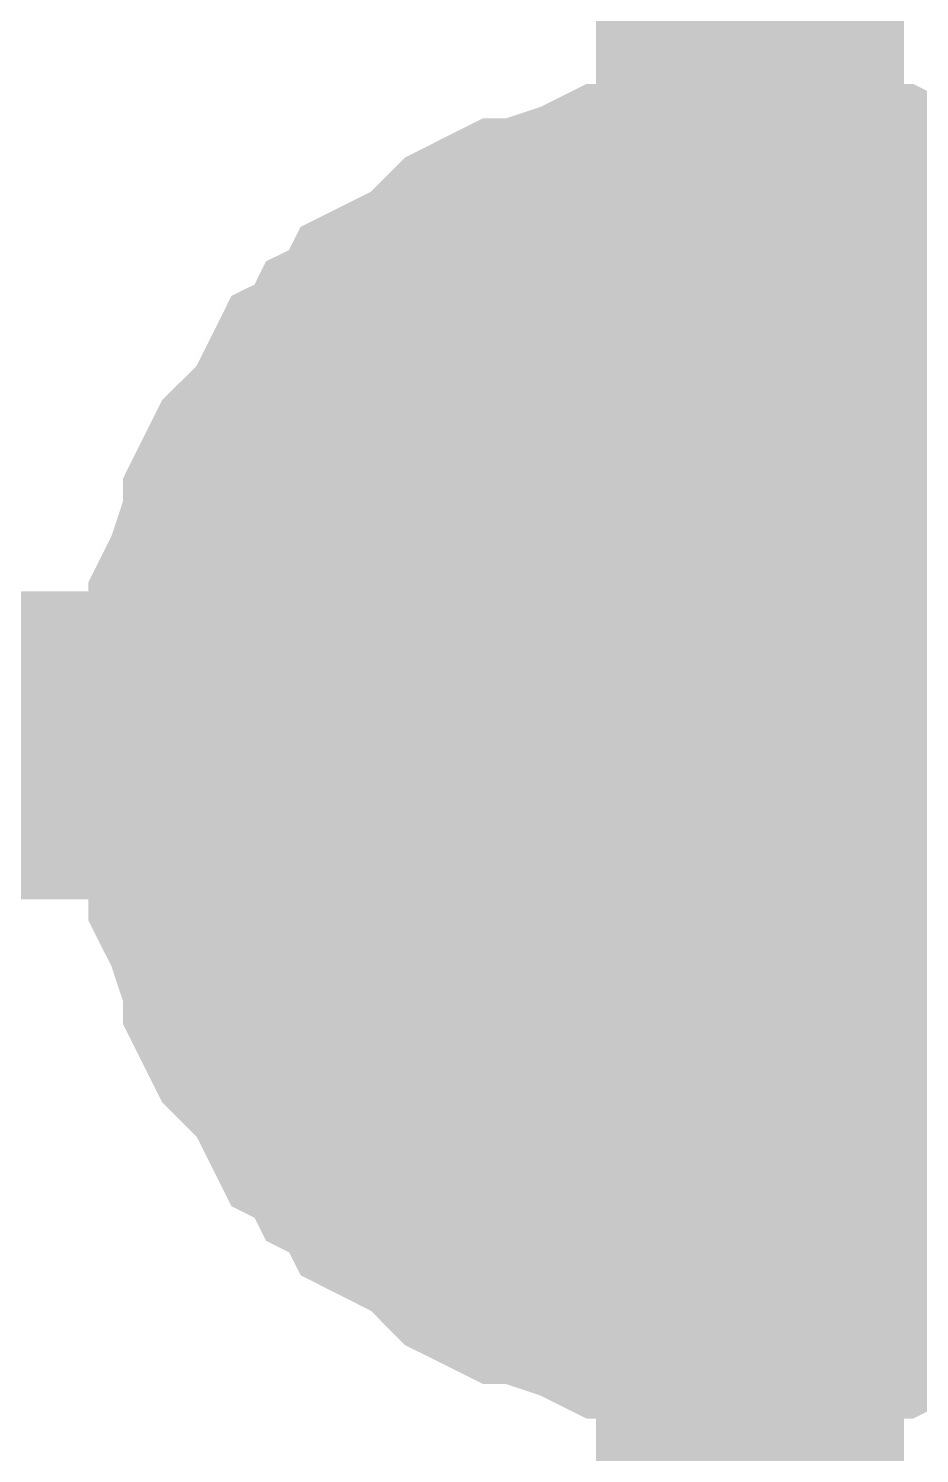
# Model space of a CAD drawing. Header units: millimetres. Extents: x 0 to 394, y 0 to 282.
# Drawn here: x 29.306 to 30.173, y 189.304 to 190.691 of the extents above; entities that cross this region are included whole.
import ezdxf

# ---------------------------------------------------------------- set-up
doc = ezdxf.new("R2010")
doc.units = ezdxf.units.MM
doc.layers.add('Sheet', color=255, linetype='Continuous')

msp = doc.modelspace()

# ---------------------------------------------------------------- linework, layer by layer
at = {"layer": 'Sheet'}
for points, const_width in [([(30.0082, 189.9928), (30.0082, 192.531)], 0.2997), ([(29.5028, 189.9928), (29.5028, 190.0153), (29.5028, 190.0489), (29.514, 190.0714), (29.514, 190.0939), (29.514, 190.1163), (29.5253, 190.1388), (29.5365, 190.1725), (29.5477, 190.1949), (29.5477, 190.2174), (29.5589, 190.2399), (29.5702, 190.2511), (29.5926, 190.2736), (29.6039, 190.296), (29.6151, 190.3185), (29.6376, 190.3297), (29.6488, 190.3522), (29.6713, 190.3634), (29.6825, 190.3859), (29.7049, 190.3971), (29.7274, 190.4083), (29.7499, 190.4308), (29.7611, 190.442), (29.7836, 190.4533), (29.806, 190.4533), (29.8285, 190.4645), (29.8622, 190.4757), (29.8846, 190.4869), (29.9071, 190.4869), (29.9296, 190.4869), (29.952, 190.4982), (29.9857, 190.4982), (30.0082, 190.4982)], 0.2997), ([(29.5028, 189.9928), (29.5028, 190.0153), (29.5028, 190.0489), (29.514, 190.0714), (29.514, 190.0939), (29.514, 190.1163), (29.5253, 190.1388), (29.5365, 190.1725), (29.5477, 190.1949), (29.5477, 190.2174), (29.5589, 190.2399), (29.5702, 190.2511), (29.5926, 190.2736), (29.6039, 190.296), (29.6151, 190.3185), (29.6376, 190.3297), (29.6488, 190.3522), (29.6713, 190.3634), (29.6825, 190.3859), (29.7049, 190.3971), (29.7274, 190.4083), (29.7499, 190.4308), (29.7611, 190.442), (29.7836, 190.4533), (29.806, 190.4533), (29.8285, 190.4645), (29.8622, 190.4757), (29.8846, 190.4869), (29.9071, 190.4869), (29.9296, 190.4869), (29.952, 190.4982), (29.9857, 190.4982), (30.0082, 190.4982)], 0.2997), ([(29.5028, 189.9928), (29.5028, 190.0153), (29.5028, 190.0489), (29.514, 190.0714), (29.514, 190.0939), (29.514, 190.1163), (29.5253, 190.1388), (29.5365, 190.1725), (29.5477, 190.1949), (29.5477, 190.2174), (29.5589, 190.2399), (29.5702, 190.2511), (29.5926, 190.2736), (29.6039, 190.296), (29.6151, 190.3185), (29.6376, 190.3297), (29.6488, 190.3522), (29.6713, 190.3634), (29.6825, 190.3859), (29.7049, 190.3971), (29.7274, 190.4083), (29.7499, 190.4308), (29.7611, 190.442), (29.7836, 190.4533), (29.806, 190.4533), (29.8285, 190.4645), (29.8622, 190.4757), (29.8846, 190.4869), (29.9071, 190.4869), (29.9296, 190.4869), (29.952, 190.4982), (29.9857, 190.4982), (30.0082, 190.4982)], 0.2997), ([(29.5028, 189.9816), (29.5028, 190.004), (29.5028, 190.0377), (29.514, 190.0602), (29.514, 190.0826), (29.514, 190.1051), (29.5253, 190.1388), (29.5365, 190.1613), (29.5477, 190.1837), (29.5477, 190.2062), (29.5589, 190.2286), (29.5702, 190.2511), (29.5926, 190.2736), (29.6039, 190.2848), (29.6151, 190.3073), (29.6376, 190.3297), (29.6488, 190.3409), (29.6713, 190.3634), (29.6825, 190.3746), (29.7049, 190.3971), (29.7274, 190.4083), (29.7499, 190.4196), (29.7611, 190.4308), (29.7836, 190.442), (29.806, 190.4533), (29.8285, 190.4645), (29.8622, 190.4757), (29.8846, 190.4869), (29.9071, 190.4869), (29.9296, 190.4869), (29.952, 190.4982), (29.9857, 190.4982), (30.0082, 190.4982)], 0.2997), ([(29.5028, 189.9816), (29.5028, 190.004), (29.5028, 190.0377), (29.514, 190.0602), (29.514, 190.0826), (29.514, 190.1051), (29.5253, 190.1388), (29.5365, 190.1613), (29.5477, 190.1837), (29.5477, 190.2062), (29.5589, 190.2286), (29.5702, 190.2511), (29.5926, 190.2736), (29.6039, 190.2848), (29.6151, 190.3073), (29.6376, 190.3297), (29.6488, 190.3409), (29.6713, 190.3634), (29.6825, 190.3746), (29.7049, 190.3971), (29.7274, 190.4083), (29.7499, 190.4196), (29.7611, 190.4308), (29.7836, 190.442), (29.806, 190.4533), (29.8285, 190.4645), (29.8622, 190.4757), (29.8846, 190.4869), (29.9071, 190.4869), (29.9296, 190.4869), (29.952, 190.4982), (29.9857, 190.4982), (30.0082, 190.4982)], 0.2997), ([(29.5028, 189.9928), (29.5028, 190.0153), (29.5028, 190.0489), (29.514, 190.0714), (29.514, 190.0939), (29.514, 190.1163), (29.5253, 190.1388), (29.5365, 190.1725), (29.5477, 190.1949), (29.5477, 190.2174), (29.5589, 190.2399), (29.5702, 190.2511), (29.5926, 190.2736), (29.6039, 190.296), (29.6151, 190.3185), (29.6376, 190.3297), (29.6488, 190.3522), (29.6713, 190.3634), (29.6825, 190.3859), (29.7049, 190.3971), (29.7274, 190.4083), (29.7499, 190.4308), (29.7611, 190.442), (29.7836, 190.4533), (29.806, 190.4533), (29.8285, 190.4645), (29.8622, 190.4757), (29.8846, 190.4869), (29.9071, 190.4869), (29.9296, 190.4869), (29.952, 190.4982), (29.9857, 190.4982), (30.0082, 190.4982)], 0.2997), ([(29.5028, 189.9928), (29.5028, 190.0153), (29.5028, 190.0489), (29.514, 190.0714), (29.514, 190.0939), (29.514, 190.1163), (29.5253, 190.1388), (29.5365, 190.1725), (29.5477, 190.1949), (29.5477, 190.2174), (29.5589, 190.2399), (29.5702, 190.2511), (29.5926, 190.2736), (29.6039, 190.296), (29.6151, 190.3185), (29.6376, 190.3297), (29.6488, 190.3522), (29.6713, 190.3634), (29.6825, 190.3859), (29.7049, 190.3971), (29.7274, 190.4083), (29.7499, 190.4308), (29.7611, 190.442), (29.7836, 190.4533), (29.806, 190.4533), (29.8285, 190.4645), (29.8622, 190.4757), (29.8846, 190.4869), (29.9071, 190.4869), (29.9296, 190.4869), (29.952, 190.4982), (29.9857, 190.4982), (30.0082, 190.4982)], 0.2997), ([(29.5028, 189.9928), (29.5028, 190.0153), (29.5028, 190.0489), (29.514, 190.0714), (29.514, 190.0939), (29.514, 190.1163), (29.5253, 190.1388), (29.5365, 190.1725), (29.5477, 190.1949), (29.5477, 190.2174), (29.5589, 190.2399), (29.5702, 190.2511), (29.5926, 190.2736), (29.6039, 190.296), (29.6151, 190.3185), (29.6376, 190.3297), (29.6488, 190.3522), (29.6713, 190.3634), (29.6825, 190.3859), (29.7049, 190.3971), (29.7274, 190.4083), (29.7499, 190.4308), (29.7611, 190.442), (29.7836, 190.4533), (29.806, 190.4533), (29.8285, 190.4645), (29.8622, 190.4757), (29.8846, 190.4869), (29.9071, 190.4869), (29.9296, 190.4869), (29.952, 190.4982), (29.9857, 190.4982), (30.0082, 190.4982)], 0.2997), ([(29.5028, 189.9816), (29.5028, 190.004), (29.5028, 190.0377), (29.514, 190.0602), (29.514, 190.0826), (29.514, 190.1051), (29.5253, 190.1388), (29.5365, 190.1613), (29.5477, 190.1837), (29.5477, 190.2062), (29.5589, 190.2286), (29.5702, 190.2511), (29.5926, 190.2736), (29.6039, 190.2848), (29.6151, 190.3073), (29.6376, 190.3297), (29.6488, 190.3409), (29.6713, 190.3634), (29.6825, 190.3746), (29.7049, 190.3971), (29.7274, 190.4083), (29.7499, 190.4196), (29.7611, 190.4308), (29.7836, 190.442), (29.806, 190.4533), (29.8285, 190.4645), (29.8622, 190.4757), (29.8846, 190.4869), (29.9071, 190.4869), (29.9296, 190.4869), (29.952, 190.4982), (29.9857, 190.4982), (30.0082, 190.4982)], 0.2997), ([(29.5028, 189.9816), (29.5028, 190.004), (29.5028, 190.0377), (29.514, 190.0602), (29.514, 190.0826), (29.514, 190.1051), (29.5253, 190.1388), (29.5365, 190.1613), (29.5477, 190.1837), (29.5477, 190.2062), (29.5589, 190.2286), (29.5702, 190.2511), (29.5926, 190.2736), (29.6039, 190.2848), (29.6151, 190.3073), (29.6376, 190.3297), (29.6488, 190.3409), (29.6713, 190.3634), (29.6825, 190.3746), (29.7049, 190.3971), (29.7274, 190.4083), (29.7499, 190.4196), (29.7611, 190.4308), (29.7836, 190.442), (29.806, 190.4533), (29.8285, 190.4645), (29.8622, 190.4757), (29.8846, 190.4869), (29.9071, 190.4869), (29.9296, 190.4869), (29.952, 190.4982), (29.9857, 190.4982), (30.0082, 190.4982)], 0.2997), ([(30.0082, 190.4982), (30.0082, 190.4982)], 0.2997), ([(30.0082, 190.4982), (30.0306, 190.4982), (30.0643, 190.4982), (30.0868, 190.4869), (30.1092, 190.4869), (30.1317, 190.4869), (30.1542, 190.4757), (30.1879, 190.4645), (30.2103, 190.4533), (30.2328, 190.4533), (30.2552, 190.442), (30.2665, 190.4308), (30.2889, 190.4083), (30.3114, 190.3971), (30.3339, 190.3859)], 0.2997), ([(30.0082, 190.4982), (30.0082, 190.4982)], 0.2997), ([(30.0082, 190.4982), (30.0306, 190.4982), (30.0643, 190.4982), (30.0868, 190.4869), (30.1092, 190.4869), (30.1317, 190.4869), (30.1542, 190.4757), (30.1879, 190.4645), (30.2103, 190.4533), (30.2328, 190.4533), (30.2552, 190.442), (30.2665, 190.4308), (30.2889, 190.4083), (30.3114, 190.3971), (30.3339, 190.3859)], 0.2997), ([(30.0082, 190.4982), (30.0082, 190.4982)], 0.2997), ([(30.0082, 190.4982), (30.0306, 190.4982), (30.0643, 190.4982), (30.0868, 190.4869), (30.1092, 190.4869), (30.1317, 190.4869), (30.1542, 190.4757), (30.1879, 190.4645), (30.2103, 190.4533), (30.2328, 190.4533), (30.2552, 190.442), (30.2665, 190.4308), (30.2889, 190.4083), (30.3114, 190.3971), (30.3339, 190.3859)], 0.2997), ([(30.0082, 190.4982), (30.0082, 190.4982)], 0.2997), ([(30.0082, 190.4982), (30.0306, 190.4982), (30.0643, 190.4982), (30.0868, 190.4869), (30.1092, 190.4869), (30.1317, 190.4869), (30.1542, 190.4757), (30.1879, 190.4645), (30.2103, 190.4533), (30.2328, 190.442), (30.2552, 190.4308), (30.2665, 190.4196), (30.2889, 190.4083), (30.3114, 190.3971), (30.3339, 190.3746)], 0.2997), ([(30.0082, 190.4982), (30.0082, 190.4982)], 0.2997), ([(30.0082, 190.4982), (30.0306, 190.4982), (30.0643, 190.4982), (30.0868, 190.4869), (30.1092, 190.4869), (30.1317, 190.4869), (30.1542, 190.4757), (30.1879, 190.4645), (30.2103, 190.4533), (30.2328, 190.442), (30.2552, 190.4308), (30.2665, 190.4196), (30.2889, 190.4083), (30.3114, 190.3971), (30.3339, 190.3746)], 0.2997), ([(30.0082, 190.4982), (30.0082, 190.4982)], 0.2997), ([(30.0082, 190.4982), (30.0306, 190.4982), (30.0643, 190.4982), (30.0868, 190.4869), (30.1092, 190.4869), (30.1317, 190.4869), (30.1542, 190.4757), (30.1879, 190.4645), (30.2103, 190.4533), (30.2328, 190.4533), (30.2552, 190.442), (30.2665, 190.4308), (30.2889, 190.4083), (30.3114, 190.3971), (30.3339, 190.3859)], 0.2997), ([(30.0082, 190.4982), (30.0082, 190.4982)], 0.2997), ([(30.0082, 190.4982), (30.0306, 190.4982), (30.0643, 190.4982), (30.0868, 190.4869), (30.1092, 190.4869), (30.1317, 190.4869), (30.1542, 190.4757), (30.1879, 190.4645), (30.2103, 190.4533), (30.2328, 190.4533), (30.2552, 190.442), (30.2665, 190.4308), (30.2889, 190.4083), (30.3114, 190.3971), (30.3339, 190.3859)], 0.2997), ([(30.0082, 190.4982), (30.0082, 190.4982)], 0.2997), ([(30.0082, 190.4982), (30.0306, 190.4982), (30.0643, 190.4982), (30.0868, 190.4869), (30.1092, 190.4869), (30.1317, 190.4869), (30.1542, 190.4757), (30.1879, 190.4645), (30.2103, 190.4533), (30.2328, 190.4533), (30.2552, 190.442), (30.2665, 190.4308), (30.2889, 190.4083), (30.3114, 190.3971), (30.3339, 190.3859)], 0.2997), ([(30.0082, 190.4982), (30.0082, 190.4982)], 0.2997), ([(30.0082, 190.4982), (30.0306, 190.4982), (30.0643, 190.4982), (30.0868, 190.4869), (30.1092, 190.4869), (30.1317, 190.4869), (30.1542, 190.4757), (30.1879, 190.4645), (30.2103, 190.4533), (30.2328, 190.442), (30.2552, 190.4308), (30.2665, 190.4196), (30.2889, 190.4083), (30.3114, 190.3971), (30.3339, 190.3746)], 0.2997), ([(30.0082, 190.4982), (30.0082, 190.4982)], 0.2997), ([(30.0082, 190.4982), (30.0306, 190.4982), (30.0643, 190.4982), (30.0868, 190.4869), (30.1092, 190.4869), (30.1317, 190.4869), (30.1542, 190.4757), (30.1879, 190.4645), (30.2103, 190.4533), (30.2328, 190.442), (30.2552, 190.4308), (30.2665, 190.4196), (30.2889, 190.4083), (30.3114, 190.3971), (30.3339, 190.3746)], 0.2997), ([(29.5028, 189.9928), (29.5028, 190.0153), (29.5028, 190.0489), (29.514, 190.0714), (29.514, 190.0939), (29.514, 190.1163), (29.5253, 190.1388), (29.5365, 190.1725), (29.5477, 190.1949), (29.5477, 190.2174), (29.5589, 190.2399), (29.5702, 190.2511), (29.5926, 190.2736), (29.6039, 190.296), (29.6151, 190.3185), (29.6376, 190.3297), (29.6488, 190.3522), (29.6713, 190.3634), (29.6825, 190.3859), (29.7049, 190.3971), (29.7274, 190.4083), (29.7499, 190.4308), (29.7611, 190.442), (29.7836, 190.4533), (29.806, 190.4533), (29.8285, 190.4645), (29.8622, 190.4757), (29.8846, 190.4869), (29.9071, 190.4869), (29.9296, 190.4869), (29.952, 190.4982), (29.9857, 190.4982), (30.0082, 190.4982)], 0.0991), ([(29.5028, 189.9928), (29.5028, 190.0153), (29.5028, 190.0489), (29.514, 190.0714), (29.514, 190.0939), (29.514, 190.1163), (29.5253, 190.1388), (29.5365, 190.1725), (29.5477, 190.1949), (29.5477, 190.2174), (29.5589, 190.2399), (29.5702, 190.2511), (29.5926, 190.2736), (29.6039, 190.296), (29.6151, 190.3185), (29.6376, 190.3297), (29.6488, 190.3522), (29.6713, 190.3634), (29.6825, 190.3859), (29.7049, 190.3971), (29.7274, 190.4083), (29.7499, 190.4308), (29.7611, 190.442), (29.7836, 190.4533), (29.806, 190.4533), (29.8285, 190.4645), (29.8622, 190.4757), (29.8846, 190.4869), (29.9071, 190.4869), (29.9296, 190.4869), (29.952, 190.4982), (29.9857, 190.4982), (30.0082, 190.4982)], 0.0991), ([(29.5028, 189.9928), (29.5028, 190.0153), (29.5028, 190.0489), (29.514, 190.0714), (29.514, 190.0939), (29.514, 190.1163), (29.5253, 190.1388), (29.5365, 190.1725), (29.5477, 190.1949), (29.5477, 190.2174), (29.5589, 190.2399), (29.5702, 190.2511), (29.5926, 190.2736), (29.6039, 190.296), (29.6151, 190.3185), (29.6376, 190.3297), (29.6488, 190.3522), (29.6713, 190.3634), (29.6825, 190.3859), (29.7049, 190.3971), (29.7274, 190.4083), (29.7499, 190.4308), (29.7611, 190.442), (29.7836, 190.4533), (29.806, 190.4533), (29.8285, 190.4645), (29.8622, 190.4757), (29.8846, 190.4869), (29.9071, 190.4869), (29.9296, 190.4869), (29.952, 190.4982), (29.9857, 190.4982), (30.0082, 190.4982)], 0.0991), ([(29.5028, 189.9816), (29.5028, 190.004), (29.5028, 190.0377), (29.514, 190.0602), (29.514, 190.0826), (29.514, 190.1051), (29.5253, 190.1388), (29.5365, 190.1613), (29.5477, 190.1837), (29.5477, 190.2062), (29.5589, 190.2286), (29.5702, 190.2511), (29.5926, 190.2736), (29.6039, 190.2848), (29.6151, 190.3073), (29.6376, 190.3297), (29.6488, 190.3409), (29.6713, 190.3634), (29.6825, 190.3746), (29.7049, 190.3971), (29.7274, 190.4083), (29.7499, 190.4196), (29.7611, 190.4308), (29.7836, 190.442), (29.806, 190.4533), (29.8285, 190.4645), (29.8622, 190.4757), (29.8846, 190.4869), (29.9071, 190.4869), (29.9296, 190.4869), (29.952, 190.4982), (29.9857, 190.4982), (30.0082, 190.4982)], 0.0991), ([(29.5028, 189.9816), (29.5028, 190.004), (29.5028, 190.0377), (29.514, 190.0602), (29.514, 190.0826), (29.514, 190.1051), (29.5253, 190.1388), (29.5365, 190.1613), (29.5477, 190.1837), (29.5477, 190.2062), (29.5589, 190.2286), (29.5702, 190.2511), (29.5926, 190.2736), (29.6039, 190.2848), (29.6151, 190.3073), (29.6376, 190.3297), (29.6488, 190.3409), (29.6713, 190.3634), (29.6825, 190.3746), (29.7049, 190.3971), (29.7274, 190.4083), (29.7499, 190.4196), (29.7611, 190.4308), (29.7836, 190.442), (29.806, 190.4533), (29.8285, 190.4645), (29.8622, 190.4757), (29.8846, 190.4869), (29.9071, 190.4869), (29.9296, 190.4869), (29.952, 190.4982), (29.9857, 190.4982), (30.0082, 190.4982)], 0.0991), ([(29.5028, 189.9928), (29.5028, 190.0153), (29.5028, 190.0489), (29.514, 190.0714), (29.514, 190.0939), (29.514, 190.1163), (29.5253, 190.1388), (29.5365, 190.1725), (29.5477, 190.1949), (29.5477, 190.2174), (29.5589, 190.2399), (29.5702, 190.2511), (29.5926, 190.2736), (29.6039, 190.296), (29.6151, 190.3185), (29.6376, 190.3297), (29.6488, 190.3522), (29.6713, 190.3634), (29.6825, 190.3859), (29.7049, 190.3971), (29.7274, 190.4083), (29.7499, 190.4308), (29.7611, 190.442), (29.7836, 190.4533), (29.806, 190.4533), (29.8285, 190.4645), (29.8622, 190.4757), (29.8846, 190.4869), (29.9071, 190.4869), (29.9296, 190.4869), (29.952, 190.4982), (29.9857, 190.4982), (30.0082, 190.4982)], 0.0991), ([(29.5028, 189.9928), (29.5028, 190.0153), (29.5028, 190.0489), (29.514, 190.0714), (29.514, 190.0939), (29.514, 190.1163), (29.5253, 190.1388), (29.5365, 190.1725), (29.5477, 190.1949), (29.5477, 190.2174), (29.5589, 190.2399), (29.5702, 190.2511), (29.5926, 190.2736), (29.6039, 190.296), (29.6151, 190.3185), (29.6376, 190.3297), (29.6488, 190.3522), (29.6713, 190.3634), (29.6825, 190.3859), (29.7049, 190.3971), (29.7274, 190.4083), (29.7499, 190.4308), (29.7611, 190.442), (29.7836, 190.4533), (29.806, 190.4533), (29.8285, 190.4645), (29.8622, 190.4757), (29.8846, 190.4869), (29.9071, 190.4869), (29.9296, 190.4869), (29.952, 190.4982), (29.9857, 190.4982), (30.0082, 190.4982)], 0.0991), ([(29.5028, 189.9928), (29.5028, 190.0153), (29.5028, 190.0489), (29.514, 190.0714), (29.514, 190.0939), (29.514, 190.1163), (29.5253, 190.1388), (29.5365, 190.1725), (29.5477, 190.1949), (29.5477, 190.2174), (29.5589, 190.2399), (29.5702, 190.2511), (29.5926, 190.2736), (29.6039, 190.296), (29.6151, 190.3185), (29.6376, 190.3297), (29.6488, 190.3522), (29.6713, 190.3634), (29.6825, 190.3859), (29.7049, 190.3971), (29.7274, 190.4083), (29.7499, 190.4308), (29.7611, 190.442), (29.7836, 190.4533), (29.806, 190.4533), (29.8285, 190.4645), (29.8622, 190.4757), (29.8846, 190.4869), (29.9071, 190.4869), (29.9296, 190.4869), (29.952, 190.4982), (29.9857, 190.4982), (30.0082, 190.4982)], 0.0991), ([(29.5028, 189.9816), (29.5028, 190.004), (29.5028, 190.0377), (29.514, 190.0602), (29.514, 190.0826), (29.514, 190.1051), (29.5253, 190.1388), (29.5365, 190.1613), (29.5477, 190.1837), (29.5477, 190.2062), (29.5589, 190.2286), (29.5702, 190.2511), (29.5926, 190.2736), (29.6039, 190.2848), (29.6151, 190.3073), (29.6376, 190.3297), (29.6488, 190.3409), (29.6713, 190.3634), (29.6825, 190.3746), (29.7049, 190.3971), (29.7274, 190.4083), (29.7499, 190.4196), (29.7611, 190.4308), (29.7836, 190.442), (29.806, 190.4533), (29.8285, 190.4645), (29.8622, 190.4757), (29.8846, 190.4869), (29.9071, 190.4869), (29.9296, 190.4869), (29.952, 190.4982), (29.9857, 190.4982), (30.0082, 190.4982)], 0.0991), ([(29.5028, 189.9816), (29.5028, 190.004), (29.5028, 190.0377), (29.514, 190.0602), (29.514, 190.0826), (29.514, 190.1051), (29.5253, 190.1388), (29.5365, 190.1613), (29.5477, 190.1837), (29.5477, 190.2062), (29.5589, 190.2286), (29.5702, 190.2511), (29.5926, 190.2736), (29.6039, 190.2848), (29.6151, 190.3073), (29.6376, 190.3297), (29.6488, 190.3409), (29.6713, 190.3634), (29.6825, 190.3746), (29.7049, 190.3971), (29.7274, 190.4083), (29.7499, 190.4196), (29.7611, 190.4308), (29.7836, 190.442), (29.806, 190.4533), (29.8285, 190.4645), (29.8622, 190.4757), (29.8846, 190.4869), (29.9071, 190.4869), (29.9296, 190.4869), (29.952, 190.4982), (29.9857, 190.4982), (30.0082, 190.4982)], 0.0991), ([(30.0082, 190.4982), (30.0082, 190.4982)], 0.0991), ([(30.0082, 190.4982), (30.0306, 190.4982), (30.0643, 190.4982), (30.0868, 190.4869), (30.1092, 190.4869), (30.1317, 190.4869), (30.1542, 190.4757), (30.1879, 190.4645), (30.2103, 190.4533), (30.2328, 190.4533)], 0.0991), ([(30.0082, 190.4982), (30.0082, 190.4982)], 0.0991), ([(30.0082, 190.4982), (30.0306, 190.4982), (30.0643, 190.4982), (30.0868, 190.4869), (30.1092, 190.4869), (30.1317, 190.4869), (30.1542, 190.4757), (30.1879, 190.4645), (30.2103, 190.4533), (30.2328, 190.4533)], 0.0991), ([(30.0082, 190.4982), (30.0082, 190.4982)], 0.0991), ([(30.0082, 190.4982), (30.0306, 190.4982), (30.0643, 190.4982), (30.0868, 190.4869), (30.1092, 190.4869), (30.1317, 190.4869), (30.1542, 190.4757), (30.1879, 190.4645), (30.2103, 190.4533), (30.2328, 190.4533)], 0.0991), ([(30.0082, 190.4982), (30.0082, 190.4982)], 0.0991), ([(30.0082, 190.4982), (30.0306, 190.4982), (30.0643, 190.4982), (30.0868, 190.4869), (30.1092, 190.4869), (30.1317, 190.4869), (30.1542, 190.4757), (30.1879, 190.4645), (30.2103, 190.4533), (30.2328, 190.442)], 0.0991), ([(30.0082, 190.4982), (30.0082, 190.4982)], 0.0991), ([(30.0082, 190.4982), (30.0306, 190.4982), (30.0643, 190.4982), (30.0868, 190.4869), (30.1092, 190.4869), (30.1317, 190.4869), (30.1542, 190.4757), (30.1879, 190.4645), (30.2103, 190.4533), (30.2328, 190.442)], 0.0991), ([(30.0082, 190.4982), (30.0082, 190.4982)], 0.0991), ([(30.0082, 190.4982), (30.0306, 190.4982), (30.0643, 190.4982), (30.0868, 190.4869), (30.1092, 190.4869), (30.1317, 190.4869), (30.1542, 190.4757), (30.1879, 190.4645), (30.2103, 190.4533), (30.2328, 190.4533)], 0.0991), ([(30.0082, 190.4982), (30.0082, 190.4982)], 0.0991), ([(30.0082, 190.4982), (30.0306, 190.4982), (30.0643, 190.4982), (30.0868, 190.4869), (30.1092, 190.4869), (30.1317, 190.4869), (30.1542, 190.4757), (30.1879, 190.4645), (30.2103, 190.4533), (30.2328, 190.4533)], 0.0991), ([(30.0082, 190.4982), (30.0082, 190.4982)], 0.0991), ([(30.0082, 190.4982), (30.0306, 190.4982), (30.0643, 190.4982), (30.0868, 190.4869), (30.1092, 190.4869), (30.1317, 190.4869), (30.1542, 190.4757), (30.1879, 190.4645), (30.2103, 190.4533), (30.2328, 190.4533)], 0.0991), ([(30.0082, 190.4982), (30.0082, 190.4982)], 0.0991), ([(30.0082, 190.4982), (30.0306, 190.4982), (30.0643, 190.4982), (30.0868, 190.4869), (30.1092, 190.4869), (30.1317, 190.4869), (30.1542, 190.4757), (30.1879, 190.4645), (30.2103, 190.4533), (30.2328, 190.442)], 0.0991), ([(30.0082, 190.4982), (30.0082, 190.4982)], 0.0991), ([(30.0082, 190.4982), (30.0306, 190.4982), (30.0643, 190.4982), (30.0868, 190.4869), (30.1092, 190.4869), (30.1317, 190.4869), (30.1542, 190.4757), (30.1879, 190.4645), (30.2103, 190.4533), (30.2328, 190.442)], 0.0991), ([(20.0129, 185.0737), (20.0129, 189.9928), (30.0082, 189.9928)], 0.2997), ([(30.0082, 189.4874), (29.9857, 189.4874), (29.952, 189.4874), (29.9296, 189.4986), (29.9071, 189.4986), (29.8846, 189.4986), (29.8622, 189.5099), (29.8285, 189.5211), (29.806, 189.5323), (29.7836, 189.5323), (29.7611, 189.5436), (29.7499, 189.5548), (29.7274, 189.5772), (29.7049, 189.5885), (29.6825, 189.5997), (29.6713, 189.6222), (29.6488, 189.6334), (29.6376, 189.6559), (29.6151, 189.6671), (29.6039, 189.6896), (29.5926, 189.712), (29.5702, 189.7345), (29.5589, 189.7457), (29.5477, 189.7682), (29.5477, 189.7906), (29.5365, 189.8131), (29.5253, 189.8468), (29.514, 189.8692), (29.514, 189.8917), (29.514, 189.9142), (29.5028, 189.9366), (29.5028, 189.9703), (29.5028, 189.9928)], 0.2997), ([(29.5028, 189.9928), (29.5028, 189.9928)], 0.2997), ([(30.0082, 189.4874), (29.9857, 189.4874), (29.952, 189.4874), (29.9296, 189.4986), (29.9071, 189.4986), (29.8846, 189.4986), (29.8622, 189.5099), (29.8285, 189.5211), (29.806, 189.5323), (29.7836, 189.5323), (29.7611, 189.5436), (29.7499, 189.5548), (29.7274, 189.5772), (29.7049, 189.5885), (29.6825, 189.5997), (29.6713, 189.6222), (29.6488, 189.6334), (29.6376, 189.6559), (29.6151, 189.6671), (29.6039, 189.6896), (29.5926, 189.712), (29.5702, 189.7345), (29.5589, 189.7457), (29.5477, 189.7682), (29.5477, 189.7906), (29.5365, 189.8131), (29.5253, 189.8468), (29.514, 189.8692), (29.514, 189.8917), (29.514, 189.9142), (29.5028, 189.9366), (29.5028, 189.9703), (29.5028, 189.9928)], 0.2997), ([(29.5028, 189.9928), (29.5028, 189.9928)], 0.2997), ([(30.0082, 189.4874), (29.9857, 189.4874), (29.952, 189.4874), (29.9296, 189.4986), (29.9071, 189.4986), (29.8846, 189.4986), (29.8622, 189.5099), (29.8285, 189.5211), (29.806, 189.5323), (29.7836, 189.5323), (29.7611, 189.5436), (29.7499, 189.5548), (29.7274, 189.5772), (29.7049, 189.5885), (29.6825, 189.5997), (29.6713, 189.6222), (29.6488, 189.6334), (29.6376, 189.6559), (29.6151, 189.6671), (29.6039, 189.6896), (29.5926, 189.712), (29.5702, 189.7345), (29.5589, 189.7457), (29.5477, 189.7682), (29.5477, 189.7906), (29.5365, 189.8131), (29.5253, 189.8468), (29.514, 189.8692), (29.514, 189.8917), (29.514, 189.9142), (29.5028, 189.9366), (29.5028, 189.9703), (29.5028, 189.9928)], 0.2997), ([(29.5028, 189.9928), (29.5028, 189.9928)], 0.2997), ([(30.0082, 189.4874), (29.9857, 189.4874), (29.952, 189.4874), (29.9296, 189.4986), (29.9071, 189.4986), (29.8846, 189.4986), (29.8622, 189.5099), (29.8285, 189.5211), (29.806, 189.5323), (29.7836, 189.5323), (29.7611, 189.5436), (29.7499, 189.5548), (29.7274, 189.5772), (29.7049, 189.5885), (29.6825, 189.5997), (29.6713, 189.6222), (29.6488, 189.6334), (29.6376, 189.6559), (29.6151, 189.6671), (29.6039, 189.6896), (29.5926, 189.712), (29.5702, 189.7345), (29.5589, 189.7457), (29.5477, 189.7682), (29.5477, 189.7906), (29.5365, 189.8131), (29.5253, 189.8468), (29.514, 189.8692), (29.514, 189.8917), (29.514, 189.9142), (29.5028, 189.9366), (29.5028, 189.9703), (29.5028, 189.9928)], 0.2997), ([(29.5028, 189.9928), (29.5028, 189.9928)], 0.2997), ([(30.0082, 189.4874), (29.9857, 189.4874), (29.952, 189.4874), (29.9296, 189.4986), (29.9071, 189.4986), (29.8846, 189.4986), (29.8622, 189.5099), (29.8285, 189.5211), (29.806, 189.5323), (29.7836, 189.5323), (29.7611, 189.5436), (29.7499, 189.5548), (29.7274, 189.5772), (29.7049, 189.5885), (29.6825, 189.5997), (29.6713, 189.6222), (29.6488, 189.6334), (29.6376, 189.6559), (29.6151, 189.6671), (29.6039, 189.6896), (29.5926, 189.712), (29.5702, 189.7345), (29.5589, 189.7457), (29.5477, 189.7682), (29.5477, 189.7906), (29.5365, 189.8131), (29.5253, 189.8468), (29.514, 189.8692), (29.514, 189.8917), (29.514, 189.9142), (29.5028, 189.9366), (29.5028, 189.9703), (29.5028, 189.9928)], 0.2997), ([(29.5028, 189.9928), (29.5028, 189.9928)], 0.2997), ([(30.0082, 189.4874), (29.9857, 189.4874), (29.952, 189.4874), (29.9296, 189.4986), (29.9071, 189.4986), (29.8846, 189.4986), (29.8622, 189.5099), (29.8285, 189.5211), (29.806, 189.5323), (29.7836, 189.5323), (29.7611, 189.5436), (29.7499, 189.5548), (29.7274, 189.5772), (29.7049, 189.5885), (29.6825, 189.5997), (29.6713, 189.6222), (29.6488, 189.6334), (29.6376, 189.6559), (29.6151, 189.6671), (29.6039, 189.6896), (29.5926, 189.712), (29.5702, 189.7345), (29.5589, 189.7457), (29.5477, 189.7682), (29.5477, 189.7906), (29.5365, 189.8131), (29.5253, 189.8468), (29.514, 189.8692), (29.514, 189.8917), (29.514, 189.9142), (29.5028, 189.9366), (29.5028, 189.9703), (29.5028, 189.9928)], 0.2997), ([(29.5028, 189.9928), (29.5028, 189.9928)], 0.2997), ([(30.0082, 189.9928), (30.0082, 189.9816), (30.0082, 187.6118)], 0.2997), ([(30.0082, 189.4762), (29.9857, 189.4762), (29.952, 189.4762), (29.9296, 189.4874), (29.9071, 189.4874), (29.8846, 189.4874), (29.8622, 189.4986), (29.8285, 189.5099), (29.806, 189.5211), (29.7836, 189.5211), (29.7611, 189.5323), (29.7499, 189.5436), (29.7274, 189.566), (29.7049, 189.5772), (29.6825, 189.5885), (29.6713, 189.6109), (29.6488, 189.6222), (29.6376, 189.6446), (29.6151, 189.6559), (29.6039, 189.6783), (29.5926, 189.7008), (29.5702, 189.7232), (29.5589, 189.7345), (29.5477, 189.7569), (29.5477, 189.7794), (29.5365, 189.8019), (29.5253, 189.8356), (29.514, 189.858), (29.514, 189.8805), (29.514, 189.9029), (29.5028, 189.9254), (29.5028, 189.9591), (29.5028, 189.9816)], 0.2997), ([(29.5028, 189.9816), (29.5028, 189.9816)], 0.2997), ([(30.0082, 189.4762), (29.9857, 189.4762), (29.952, 189.4762), (29.9296, 189.4874), (29.9071, 189.4874), (29.8846, 189.4874), (29.8622, 189.4986), (29.8285, 189.5099), (29.806, 189.5211), (29.7836, 189.5211), (29.7611, 189.5323), (29.7499, 189.5436), (29.7274, 189.566), (29.7049, 189.5772), (29.6825, 189.5885), (29.6713, 189.6109), (29.6488, 189.6222), (29.6376, 189.6446), (29.6151, 189.6559), (29.6039, 189.6783), (29.5926, 189.7008), (29.5702, 189.7232), (29.5589, 189.7345), (29.5477, 189.7569), (29.5477, 189.7794), (29.5365, 189.8019), (29.5253, 189.8356), (29.514, 189.858), (29.514, 189.8805), (29.514, 189.9029), (29.5028, 189.9254), (29.5028, 189.9591), (29.5028, 189.9816)], 0.2997), ([(29.5028, 189.9816), (29.5028, 189.9816)], 0.2997), ([(30.0082, 189.4762), (29.9857, 189.4762), (29.952, 189.4762), (29.9296, 189.4874), (29.9071, 189.4874), (29.8846, 189.4874), (29.8622, 189.4986), (29.8285, 189.5099), (29.806, 189.5211), (29.7836, 189.5211), (29.7611, 189.5323), (29.7499, 189.5436), (29.7274, 189.566), (29.7049, 189.5772), (29.6825, 189.5885), (29.6713, 189.6109), (29.6488, 189.6222), (29.6376, 189.6446), (29.6151, 189.6559), (29.6039, 189.6783), (29.5926, 189.7008), (29.5702, 189.7232), (29.5589, 189.7345), (29.5477, 189.7569), (29.5477, 189.7794), (29.5365, 189.8019), (29.5253, 189.8356), (29.514, 189.858), (29.514, 189.8805), (29.514, 189.9029), (29.5028, 189.9254), (29.5028, 189.9591), (29.5028, 189.9816)], 0.2997), ([(29.5028, 189.9816), (29.5028, 189.9816)], 0.2997), ([(30.0082, 189.4762), (29.9857, 189.4762), (29.952, 189.4762), (29.9296, 189.4874), (29.9071, 189.4874), (29.8846, 189.4874), (29.8622, 189.4986), (29.8285, 189.5099), (29.806, 189.5211), (29.7836, 189.5211), (29.7611, 189.5323), (29.7499, 189.5436), (29.7274, 189.566), (29.7049, 189.5772), (29.6825, 189.5885), (29.6713, 189.6109), (29.6488, 189.6222), (29.6376, 189.6446), (29.6151, 189.6559), (29.6039, 189.6783), (29.5926, 189.7008), (29.5702, 189.7232), (29.5589, 189.7345), (29.5477, 189.7569), (29.5477, 189.7794), (29.5365, 189.8019), (29.5253, 189.8356), (29.514, 189.858), (29.514, 189.8805), (29.514, 189.9029), (29.5028, 189.9254), (29.5028, 189.9591), (29.5028, 189.9816)], 0.2997), ([(29.5028, 189.9816), (29.5028, 189.9816)], 0.2997), ([(30.0082, 189.9816), (60.4656, 189.9816), (60.4656, 184.9052)], 0.2997), ([(30.0082, 189.4874), (29.9857, 189.4874), (29.952, 189.4874), (29.9296, 189.4986), (29.9071, 189.4986), (29.8846, 189.4986), (29.8622, 189.5099), (29.8285, 189.5211), (29.806, 189.5323), (29.7836, 189.5323), (29.7611, 189.5436), (29.7499, 189.5548), (29.7274, 189.5772), (29.7049, 189.5885), (29.6825, 189.5997), (29.6713, 189.6222), (29.6488, 189.6334), (29.6376, 189.6559), (29.6151, 189.6671), (29.6039, 189.6896), (29.5926, 189.712), (29.5702, 189.7345), (29.5589, 189.7457), (29.5477, 189.7682), (29.5477, 189.7906), (29.5365, 189.8131), (29.5253, 189.8468), (29.514, 189.8692), (29.514, 189.8917), (29.514, 189.9142), (29.5028, 189.9366), (29.5028, 189.9703), (29.5028, 189.9928)], 0.0991), ([(29.5028, 189.9928), (29.5028, 189.9928)], 0.0991), ([(30.0082, 189.4874), (29.9857, 189.4874), (29.952, 189.4874), (29.9296, 189.4986), (29.9071, 189.4986), (29.8846, 189.4986), (29.8622, 189.5099), (29.8285, 189.5211), (29.806, 189.5323), (29.7836, 189.5323), (29.7611, 189.5436), (29.7499, 189.5548), (29.7274, 189.5772), (29.7049, 189.5885), (29.6825, 189.5997), (29.6713, 189.6222), (29.6488, 189.6334), (29.6376, 189.6559), (29.6151, 189.6671), (29.6039, 189.6896), (29.5926, 189.712), (29.5702, 189.7345), (29.5589, 189.7457), (29.5477, 189.7682), (29.5477, 189.7906), (29.5365, 189.8131), (29.5253, 189.8468), (29.514, 189.8692), (29.514, 189.8917), (29.514, 189.9142), (29.5028, 189.9366), (29.5028, 189.9703), (29.5028, 189.9928)], 0.0991), ([(29.5028, 189.9928), (29.5028, 189.9928)], 0.0991), ([(30.0082, 189.4874), (29.9857, 189.4874), (29.952, 189.4874), (29.9296, 189.4986), (29.9071, 189.4986), (29.8846, 189.4986), (29.8622, 189.5099), (29.8285, 189.5211), (29.806, 189.5323), (29.7836, 189.5323), (29.7611, 189.5436), (29.7499, 189.5548), (29.7274, 189.5772), (29.7049, 189.5885), (29.6825, 189.5997), (29.6713, 189.6222), (29.6488, 189.6334), (29.6376, 189.6559), (29.6151, 189.6671), (29.6039, 189.6896), (29.5926, 189.712), (29.5702, 189.7345), (29.5589, 189.7457), (29.5477, 189.7682), (29.5477, 189.7906), (29.5365, 189.8131), (29.5253, 189.8468), (29.514, 189.8692), (29.514, 189.8917), (29.514, 189.9142), (29.5028, 189.9366), (29.5028, 189.9703), (29.5028, 189.9928)], 0.0991), ([(29.5028, 189.9928), (29.5028, 189.9928)], 0.0991), ([(30.0082, 189.4874), (29.9857, 189.4874), (29.952, 189.4874), (29.9296, 189.4986), (29.9071, 189.4986), (29.8846, 189.4986), (29.8622, 189.5099), (29.8285, 189.5211), (29.806, 189.5323), (29.7836, 189.5323), (29.7611, 189.5436), (29.7499, 189.5548), (29.7274, 189.5772), (29.7049, 189.5885), (29.6825, 189.5997), (29.6713, 189.6222), (29.6488, 189.6334), (29.6376, 189.6559), (29.6151, 189.6671), (29.6039, 189.6896), (29.5926, 189.712), (29.5702, 189.7345), (29.5589, 189.7457), (29.5477, 189.7682), (29.5477, 189.7906), (29.5365, 189.8131), (29.5253, 189.8468), (29.514, 189.8692), (29.514, 189.8917), (29.514, 189.9142), (29.5028, 189.9366), (29.5028, 189.9703), (29.5028, 189.9928)], 0.0991), ([(29.5028, 189.9928), (29.5028, 189.9928)], 0.0991), ([(30.0082, 189.4874), (29.9857, 189.4874), (29.952, 189.4874), (29.9296, 189.4986), (29.9071, 189.4986), (29.8846, 189.4986), (29.8622, 189.5099), (29.8285, 189.5211), (29.806, 189.5323), (29.7836, 189.5323), (29.7611, 189.5436), (29.7499, 189.5548), (29.7274, 189.5772), (29.7049, 189.5885), (29.6825, 189.5997), (29.6713, 189.6222), (29.6488, 189.6334), (29.6376, 189.6559), (29.6151, 189.6671), (29.6039, 189.6896), (29.5926, 189.712), (29.5702, 189.7345), (29.5589, 189.7457), (29.5477, 189.7682), (29.5477, 189.7906), (29.5365, 189.8131), (29.5253, 189.8468), (29.514, 189.8692), (29.514, 189.8917), (29.514, 189.9142), (29.5028, 189.9366), (29.5028, 189.9703), (29.5028, 189.9928)], 0.0991), ([(29.5028, 189.9928), (29.5028, 189.9928)], 0.0991), ([(30.0082, 189.4874), (29.9857, 189.4874), (29.952, 189.4874), (29.9296, 189.4986), (29.9071, 189.4986), (29.8846, 189.4986), (29.8622, 189.5099), (29.8285, 189.5211), (29.806, 189.5323), (29.7836, 189.5323), (29.7611, 189.5436), (29.7499, 189.5548), (29.7274, 189.5772), (29.7049, 189.5885), (29.6825, 189.5997), (29.6713, 189.6222), (29.6488, 189.6334), (29.6376, 189.6559), (29.6151, 189.6671), (29.6039, 189.6896), (29.5926, 189.712), (29.5702, 189.7345), (29.5589, 189.7457), (29.5477, 189.7682), (29.5477, 189.7906), (29.5365, 189.8131), (29.5253, 189.8468), (29.514, 189.8692), (29.514, 189.8917), (29.514, 189.9142), (29.5028, 189.9366), (29.5028, 189.9703), (29.5028, 189.9928)], 0.0991), ([(29.5028, 189.9928), (29.5028, 189.9928)], 0.0991), ([(30.0082, 189.4762), (29.9857, 189.4762), (29.952, 189.4762), (29.9296, 189.4874), (29.9071, 189.4874), (29.8846, 189.4874), (29.8622, 189.4986), (29.8285, 189.5099), (29.806, 189.5211), (29.7836, 189.5211), (29.7611, 189.5323), (29.7499, 189.5436), (29.7274, 189.566), (29.7049, 189.5772), (29.6825, 189.5885), (29.6713, 189.6109), (29.6488, 189.6222), (29.6376, 189.6446), (29.6151, 189.6559), (29.6039, 189.6783), (29.5926, 189.7008), (29.5702, 189.7232), (29.5589, 189.7345), (29.5477, 189.7569), (29.5477, 189.7794), (29.5365, 189.8019), (29.5253, 189.8356), (29.514, 189.858), (29.514, 189.8805), (29.514, 189.9029), (29.5028, 189.9254), (29.5028, 189.9591), (29.5028, 189.9816)], 0.0991), ([(29.5028, 189.9816), (29.5028, 189.9816)], 0.0991), ([(30.0082, 189.4762), (29.9857, 189.4762), (29.952, 189.4762), (29.9296, 189.4874), (29.9071, 189.4874), (29.8846, 189.4874), (29.8622, 189.4986), (29.8285, 189.5099), (29.806, 189.5211), (29.7836, 189.5211), (29.7611, 189.5323), (29.7499, 189.5436), (29.7274, 189.566), (29.7049, 189.5772), (29.6825, 189.5885), (29.6713, 189.6109), (29.6488, 189.6222), (29.6376, 189.6446), (29.6151, 189.6559), (29.6039, 189.6783), (29.5926, 189.7008), (29.5702, 189.7232), (29.5589, 189.7345), (29.5477, 189.7569), (29.5477, 189.7794), (29.5365, 189.8019), (29.5253, 189.8356), (29.514, 189.858), (29.514, 189.8805), (29.514, 189.9029), (29.5028, 189.9254), (29.5028, 189.9591), (29.5028, 189.9816)], 0.0991), ([(29.5028, 189.9816), (29.5028, 189.9816)], 0.0991), ([(30.0082, 189.4762), (29.9857, 189.4762), (29.952, 189.4762), (29.9296, 189.4874), (29.9071, 189.4874), (29.8846, 189.4874), (29.8622, 189.4986), (29.8285, 189.5099), (29.806, 189.5211), (29.7836, 189.5211), (29.7611, 189.5323), (29.7499, 189.5436), (29.7274, 189.566), (29.7049, 189.5772), (29.6825, 189.5885), (29.6713, 189.6109), (29.6488, 189.6222), (29.6376, 189.6446), (29.6151, 189.6559), (29.6039, 189.6783), (29.5926, 189.7008), (29.5702, 189.7232), (29.5589, 189.7345), (29.5477, 189.7569), (29.5477, 189.7794), (29.5365, 189.8019), (29.5253, 189.8356), (29.514, 189.858), (29.514, 189.8805), (29.514, 189.9029), (29.5028, 189.9254), (29.5028, 189.9591), (29.5028, 189.9816)], 0.0991), ([(29.5028, 189.9816), (29.5028, 189.9816)], 0.0991), ([(30.0082, 189.4762), (29.9857, 189.4762), (29.952, 189.4762), (29.9296, 189.4874), (29.9071, 189.4874), (29.8846, 189.4874), (29.8622, 189.4986), (29.8285, 189.5099), (29.806, 189.5211), (29.7836, 189.5211), (29.7611, 189.5323), (29.7499, 189.5436), (29.7274, 189.566), (29.7049, 189.5772), (29.6825, 189.5885), (29.6713, 189.6109), (29.6488, 189.6222), (29.6376, 189.6446), (29.6151, 189.6559), (29.6039, 189.6783), (29.5926, 189.7008), (29.5702, 189.7232), (29.5589, 189.7345), (29.5477, 189.7569), (29.5477, 189.7794), (29.5365, 189.8019), (29.5253, 189.8356), (29.514, 189.858), (29.514, 189.8805), (29.514, 189.9029), (29.5028, 189.9254), (29.5028, 189.9591), (29.5028, 189.9816)], 0.0991), ([(29.5028, 189.9816), (29.5028, 189.9816)], 0.0991), ([(30.3339, 189.5997), (30.3114, 189.5885), (30.2889, 189.5772), (30.2665, 189.5548), (30.2552, 189.5436), (30.2328, 189.5323), (30.2103, 189.5323), (30.1879, 189.5211), (30.1542, 189.5099), (30.1317, 189.4986), (30.1092, 189.4986), (30.0868, 189.4986), (30.0643, 189.4874), (30.0306, 189.4874), (30.0082, 189.4874)], 0.2997), ([(30.3339, 189.5997), (30.3114, 189.5885), (30.2889, 189.5772), (30.2665, 189.5548), (30.2552, 189.5436), (30.2328, 189.5323), (30.2103, 189.5323), (30.1879, 189.5211), (30.1542, 189.5099), (30.1317, 189.4986), (30.1092, 189.4986), (30.0868, 189.4986), (30.0643, 189.4874), (30.0306, 189.4874), (30.0082, 189.4874)], 0.2997), ([(30.3339, 189.5997), (30.3114, 189.5885), (30.2889, 189.5772), (30.2665, 189.5548), (30.2552, 189.5436), (30.2328, 189.5323), (30.2103, 189.5323), (30.1879, 189.5211), (30.1542, 189.5099), (30.1317, 189.4986), (30.1092, 189.4986), (30.0868, 189.4986), (30.0643, 189.4874), (30.0306, 189.4874), (30.0082, 189.4874)], 0.2997), ([(30.3339, 189.5997), (30.3114, 189.5885), (30.2889, 189.5772), (30.2665, 189.5548), (30.2552, 189.5436), (30.2328, 189.5323), (30.2103, 189.5323), (30.1879, 189.5211), (30.1542, 189.5099), (30.1317, 189.4986), (30.1092, 189.4986), (30.0868, 189.4986), (30.0643, 189.4874), (30.0306, 189.4874), (30.0082, 189.4874)], 0.2997), ([(30.3339, 189.5997), (30.3114, 189.5885), (30.2889, 189.5772), (30.2665, 189.5548), (30.2552, 189.5436), (30.2328, 189.5323), (30.2103, 189.5323), (30.1879, 189.5211), (30.1542, 189.5099), (30.1317, 189.4986), (30.1092, 189.4986), (30.0868, 189.4986), (30.0643, 189.4874), (30.0306, 189.4874), (30.0082, 189.4874)], 0.2997), ([(30.3339, 189.5997), (30.3114, 189.5885), (30.2889, 189.5772), (30.2665, 189.5548), (30.2552, 189.5436), (30.2328, 189.5323), (30.2103, 189.5323), (30.1879, 189.5211), (30.1542, 189.5099), (30.1317, 189.4986), (30.1092, 189.4986), (30.0868, 189.4986), (30.0643, 189.4874), (30.0306, 189.4874), (30.0082, 189.4874)], 0.2997), ([(30.3339, 189.5885), (30.3114, 189.5772), (30.2889, 189.566), (30.2665, 189.5436), (30.2552, 189.5323), (30.2328, 189.5211), (30.2103, 189.5211), (30.1879, 189.5099), (30.1542, 189.4986), (30.1317, 189.4874), (30.1092, 189.4874), (30.0868, 189.4874), (30.0643, 189.4762), (30.0306, 189.4762), (30.0082, 189.4762)], 0.2997), ([(30.3339, 189.5885), (30.3114, 189.5772), (30.2889, 189.566), (30.2665, 189.5436), (30.2552, 189.5323), (30.2328, 189.5211), (30.2103, 189.5211), (30.1879, 189.5099), (30.1542, 189.4986), (30.1317, 189.4874), (30.1092, 189.4874), (30.0868, 189.4874), (30.0643, 189.4762), (30.0306, 189.4762), (30.0082, 189.4762)], 0.2997), ([(30.3339, 189.5885), (30.3114, 189.5772), (30.2889, 189.566), (30.2665, 189.5436), (30.2552, 189.5323), (30.2328, 189.5211), (30.2103, 189.5211), (30.1879, 189.5099), (30.1542, 189.4986), (30.1317, 189.4874), (30.1092, 189.4874), (30.0868, 189.4874), (30.0643, 189.4762), (30.0306, 189.4762), (30.0082, 189.4762)], 0.2997), ([(30.3339, 189.5885), (30.3114, 189.5772), (30.2889, 189.566), (30.2665, 189.5436), (30.2552, 189.5323), (30.2328, 189.5211), (30.2103, 189.5211), (30.1879, 189.5099), (30.1542, 189.4986), (30.1317, 189.4874), (30.1092, 189.4874), (30.0868, 189.4874), (30.0643, 189.4762), (30.0306, 189.4762), (30.0082, 189.4762)], 0.2997), ([(30.2328, 189.5323), (30.2103, 189.5323), (30.1879, 189.5211), (30.1542, 189.5099), (30.1317, 189.4986), (30.1092, 189.4986), (30.0868, 189.4986), (30.0643, 189.4874), (30.0306, 189.4874), (30.0082, 189.4874)], 0.0991), ([(30.2328, 189.5323), (30.2103, 189.5323), (30.1879, 189.5211), (30.1542, 189.5099), (30.1317, 189.4986), (30.1092, 189.4986), (30.0868, 189.4986), (30.0643, 189.4874), (30.0306, 189.4874), (30.0082, 189.4874)], 0.0991), ([(30.2328, 189.5323), (30.2103, 189.5323), (30.1879, 189.5211), (30.1542, 189.5099), (30.1317, 189.4986), (30.1092, 189.4986), (30.0868, 189.4986), (30.0643, 189.4874), (30.0306, 189.4874), (30.0082, 189.4874)], 0.0991), ([(30.2328, 189.5323), (30.2103, 189.5323), (30.1879, 189.5211), (30.1542, 189.5099), (30.1317, 189.4986), (30.1092, 189.4986), (30.0868, 189.4986), (30.0643, 189.4874), (30.0306, 189.4874), (30.0082, 189.4874)], 0.0991), ([(30.2328, 189.5323), (30.2103, 189.5323), (30.1879, 189.5211), (30.1542, 189.5099), (30.1317, 189.4986), (30.1092, 189.4986), (30.0868, 189.4986), (30.0643, 189.4874), (30.0306, 189.4874), (30.0082, 189.4874)], 0.0991), ([(30.2328, 189.5323), (30.2103, 189.5323), (30.1879, 189.5211), (30.1542, 189.5099), (30.1317, 189.4986), (30.1092, 189.4986), (30.0868, 189.4986), (30.0643, 189.4874), (30.0306, 189.4874), (30.0082, 189.4874)], 0.0991), ([(30.2328, 189.5211), (30.2103, 189.5211), (30.1879, 189.5099), (30.1542, 189.4986), (30.1317, 189.4874), (30.1092, 189.4874), (30.0868, 189.4874), (30.0643, 189.4762), (30.0306, 189.4762), (30.0082, 189.4762)], 0.0991), ([(30.2328, 189.5211), (30.2103, 189.5211), (30.1879, 189.5099), (30.1542, 189.4986), (30.1317, 189.4874), (30.1092, 189.4874), (30.0868, 189.4874), (30.0643, 189.4762), (30.0306, 189.4762), (30.0082, 189.4762)], 0.0991), ([(30.2328, 189.5211), (30.2103, 189.5211), (30.1879, 189.5099), (30.1542, 189.4986), (30.1317, 189.4874), (30.1092, 189.4874), (30.0868, 189.4874), (30.0643, 189.4762), (30.0306, 189.4762), (30.0082, 189.4762)], 0.0991), ([(30.2328, 189.5211), (30.2103, 189.5211), (30.1879, 189.5099), (30.1542, 189.4986), (30.1317, 189.4874), (30.1092, 189.4874), (30.0868, 189.4874), (30.0643, 189.4762), (30.0306, 189.4762), (30.0082, 189.4762)], 0.0991)]:
    msp.add_lwpolyline(points, dxfattribs=dict(at, const_width=const_width))
at = {"layer": 'Sheet', "const_width": 0.508}
for points in [[(29.746, 190, 1), (30.254, 190, 1)], [(29.746, 189.992, 1), (30.254, 189.992, 1)]]:
    msp.add_lwpolyline(points, format="xyb", close=True, dxfattribs=at)

doc.saveas('drawing.dxf')
